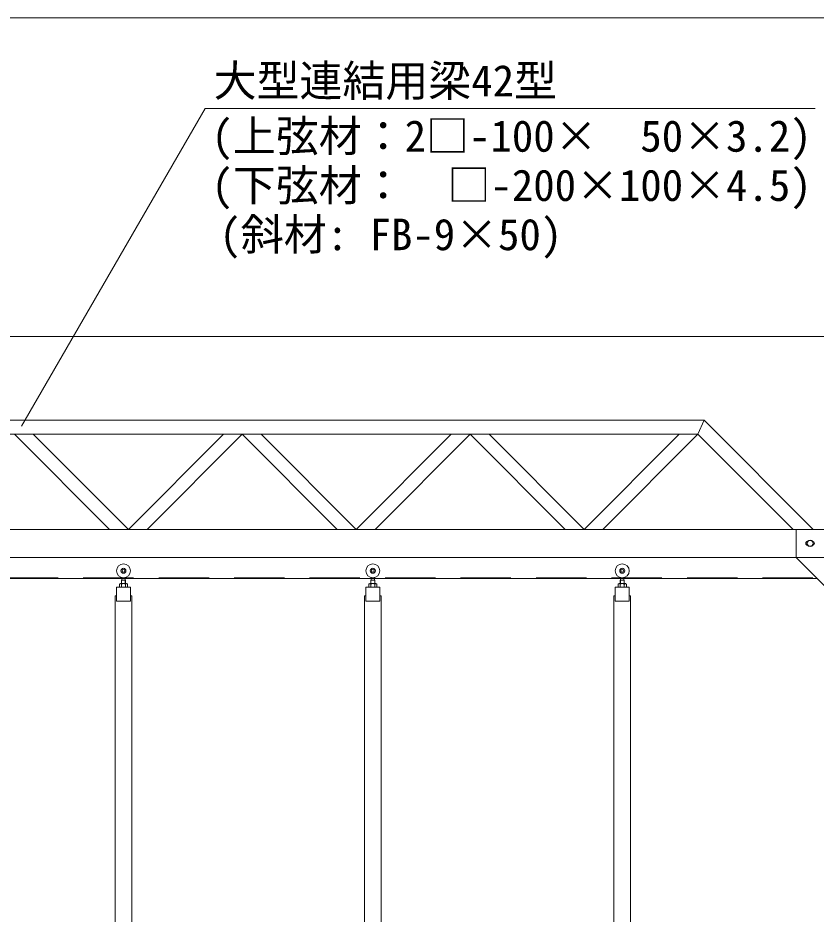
# Model space of a CAD drawing. Units: millimetres, scale not verified. Extents: x -30584 to 1616, y -23100 to 23100.
# Drawn here: x -16198 to -13343, y 9077 to 12281 of the extents above; entities that cross this region are included whole.
import ezdxf
from ezdxf.enums import TextEntityAlignment as Align

# ---------------------------------------------------------------- set-up
doc = ezdxf.new("R2010")
doc.units = ezdxf.units.MM
doc.header["$LTSCALE"] = 150
doc.linetypes.add('DASHED1', pattern=[1.8, 1.2, -0.6])
for name, color, linetype, lineweight in [('0-6_ﾎﾞﾙﾄ類', 2, 'Continuous', 18), ('0-B_寸法', 3, 'Continuous', 18), ('0-E_大型柱', 7, 'Continuous', 18), ('0-F_大型連結用梁42', 7, 'Continuous', 18), ('1-2_中央走行棒', 7, 'Continuous', 18), ('1-6_吊車', 4, 'DASHED1', 9), ('1-A_文字', 7, 'Continuous', 18)]:
    doc.layers.add(name, color=color, linetype=linetype, lineweight=lineweight)
doc.styles.add('ＭＳ ゴシック', font='')
doc.styles.get('ＭＳ ゴシック').set_extended_font_data('MS Gothic')

msp = doc.modelspace()

# ---------------------------------------------------------------- linework, layer by layer
at = {"layer": '0-6_ﾎﾞﾙﾄ類'}
for p, q in [((-15809, 10258), (-15831.3, 10258)), ((-15827.7, 10258), (-15831.3, 10258)), ((-15827.7, 10256), (-15827.7, 10245)), ((-15809, 10258), (-15812.7, 10258)), ((-15812.7, 10256), (-15812.7, 10245)), ((-14917, 10258), (-14939.3, 10258)), ((-14935.7, 10258), (-14939.3, 10258)), ((-14935.7, 10256), (-14935.7, 10245)), ((-14917, 10258), (-14920.7, 10258)), ((-14920.7, 10256), (-14920.7, 10245)), ((-14025, 10258), (-14047.3, 10258)), ((-14043.7, 10258), (-14047.3, 10258)), ((-14043.7, 10256), (-14043.7, 10245)), ((-14025, 10258), (-14028.7, 10258)), ((-14028.7, 10256), (-14028.7, 10245))]:
    msp.add_line(p, q, dxfattribs=at)
msp.add_lwpolyline([(-13370.2, 10412.5), (-13376.3, 10402), (-13370.2, 10391.5), (-13358.1, 10391.5), (-13352, 10402), (-13358.1, 10412.5)], close=True, dxfattribs=at)
for points in [[(-15834.9, 10256), (-15834.9, 10245), (-15805.4, 10245), (-15805.4, 10256)], [(-14942.9, 10256), (-14942.9, 10245), (-14913.4, 10245), (-14913.4, 10256)], [(-14050.9, 10256), (-14050.9, 10245), (-14021.4, 10245), (-14021.4, 10256)]]:
    msp.add_lwpolyline(points, dxfattribs=at)
msp.add_circle((-13364.2, 10402), 10.5, dxfattribs=at)
for centre, radius, start, end in [((-13364.2, 10402), 11.4, 127.685, 172.315), ((-13364.2, 10402), 11.4, 187.685, 232.315), ((-13364.2, 10402), 11, 132.659, 167.341), ((-13364.2, 10402), 11, 192.659, 227.341), ((-13364.2, 10402), 11.4, 67.685, 112.315), ((-13364.2, 10402), 11.4, 247.685, 292.315), ((-13364.2, 10402), 11, 72.659, 107.341), ((-13364.2, 10402), 11, 252.659, 287.341), ((-13364.2, 10402), 11.4, 7.685, 52.315), ((-13364.2, 10402), 11.4, 307.685, 352.315), ((-13364.2, 10402), 11, 12.659, 47.341), ((-13364.2, 10402), 11, 312.659, 347.341), ((-15831.3, 10253.7), 4.29, 32.227, 147.773), ((-15820.2, 10242.9), 15.1, 60.137, 119.863), ((-15809, 10253.7), 4.29, 32.227, 147.773), ((-14939.3, 10253.7), 4.29, 32.227, 147.773), ((-14928.2, 10242.9), 15.1, 60.137, 119.863), ((-14917, 10253.7), 4.29, 32.227, 147.773), ((-14047.3, 10253.7), 4.29, 32.227, 147.773), ((-14036.2, 10242.9), 15.1, 60.137, 119.863), ((-14025, 10253.7), 4.29, 32.227, 147.773)]:
    msp.add_arc(centre, radius, start, end, dxfattribs=at)
at = {"layer": '0-B_寸法'}
for p, q in [((-26526.2, 12280.8), (-13202.2, 12280.8)), ((-17301.2, 11142), (-11733.2, 11142))]:
    msp.add_line(p, q, dxfattribs=at)
at = {"layer": '0-E_大型柱'}
msp.add_lwpolyline([(-13414.2, 10452), (-13014.2, 10452), (-13014.2, 10052), (-13114.2, 10052), (-13414.2, 10352)], close=True, dxfattribs=at)
for centre, start, end in [((-13372.2, 10402), 94.097, 265.903), ((-13356.2, 10402), 274.097, 85.903)]:
    msp.add_arc(centre, 7.5, start, end, dxfattribs=at)
at = {"layer": '0-F_大型連結用梁42', "color": 4, "linetype": 'DASHED1', "lineweight": 9}
for p, q in [((-13414.2, 10352), (-13014.2, 10352)), ((-17314.2, 10279), (-13184.2, 10279))]:
    msp.add_line(p, q, dxfattribs=at)
at = {"layer": '0-F_大型連結用梁42'}
for points in [[(-17302.2, 10792), (-17302.2, 10842), (-13743.7, 10842), (-13765.2, 10792), (-17285.2, 10792)], [(-13414.2, 10452), (-17302.2, 10452), (-17302.2, 10352), (-13414.2, 10352)], [(-13414.2, 10352), (-17314.2, 10352), (-17314.2, 10277), (-13339.2, 10277)]]:
    msp.add_lwpolyline(points, dxfattribs=at)
for points in [[(-13353.7, 10452), (-13425.2, 10452), (-13765.2, 10792), (-13743.7, 10842)], [(-15802.7, 10452), (-16142.7, 10792), (-16210.2, 10792), (-15870.2, 10452)], [(-15802.7, 10452), (-15462.7, 10792), (-15395.2, 10792), (-15735.2, 10452)], [(-14987.7, 10452), (-15327.7, 10792), (-15395.2, 10792), (-15055.2, 10452)], [(-14987.7, 10452), (-14647.7, 10792), (-14580.2, 10792), (-14920.2, 10452)], [(-14172.7, 10452), (-14512.7, 10792), (-14580.2, 10792), (-14240.2, 10452)], [(-14172.7, 10452), (-13832.7, 10792), (-13765.2, 10792), (-14105.2, 10452)]]:
    msp.add_lwpolyline(points, close=True, dxfattribs=at)
at = {"layer": '1-2_中央走行棒'}
for points in [[(-15795.2, 10195), (-15845.2, 10195), (-15845.2, 10245), (-15795.2, 10245)], [(-14903.2, 10195), (-14953.2, 10195), (-14953.2, 10245), (-14903.2, 10245)], [(-14011.2, 10195), (-14061.2, 10195), (-14061.2, 10245), (-14011.2, 10245)]]:
    msp.add_lwpolyline(points, close=True, dxfattribs=at)
for points in [[(-15850.2, 8883), (-15850.2, 10215), (-15845.2, 10215)], [(-15795.2, 10215), (-15790.2, 10215), (-15790.2, 8883)], [(-14958.2, 8883), (-14958.2, 10215), (-14953.2, 10215)], [(-14903.2, 10215), (-14898.2, 10215), (-14898.2, 8883)], [(-14066.2, 8883), (-14066.2, 10215), (-14061.2, 10215)], [(-14011.2, 10215), (-14006.2, 10215), (-14006.2, 8883)]]:
    msp.add_lwpolyline(points, dxfattribs=at)
at = {"layer": '1-6_吊車', "color": 7, "linetype": 'Continuous', "lineweight": 18}
for p, q in [((-15828.1, 10258), (-15828.1, 10258)), ((-15826.9, 10258), (-15826.9, 10271)), ((-15826.4, 10271), (-15826.4, 10279.8)), ((-15813.9, 10271), (-15813.9, 10279.8)), ((-15813.5, 10258), (-15813.5, 10271)), ((-15812.2, 10258), (-15812.2, 10258)), ((-14936.1, 10258), (-14936.1, 10258)), ((-14934.9, 10258), (-14934.9, 10271)), ((-14934.4, 10271), (-14934.4, 10279.8)), ((-14921.9, 10271), (-14921.9, 10279.8)), ((-14921.5, 10258), (-14921.5, 10271)), ((-14920.2, 10258), (-14920.2, 10258)), ((-14044.1, 10258), (-14044.1, 10258)), ((-14042.9, 10258), (-14042.9, 10271)), ((-14042.4, 10271), (-14042.4, 10279.8)), ((-14029.9, 10271), (-14029.9, 10279.8)), ((-14029.5, 10258), (-14029.5, 10271)), ((-14028.2, 10258), (-14028.2, 10258))]:
    msp.add_line(p, q, dxfattribs=at)
for points in [[(-15828.1, 10258), (-15827.2, 10258), (-15827.2, 10271), (-15820.2, 10271)], [(-15812.2, 10258), (-15813.2, 10258), (-15813.2, 10271), (-15820.2, 10271)], [(-14936.1, 10258), (-14935.2, 10258), (-14935.2, 10271), (-14928.2, 10271)], [(-14920.2, 10258), (-14921.2, 10258), (-14921.2, 10271), (-14928.2, 10271)], [(-14044.1, 10258), (-14043.2, 10258), (-14043.2, 10271), (-14036.2, 10271)], [(-14028.2, 10258), (-14029.2, 10258), (-14029.2, 10271), (-14036.2, 10271)]]:
    msp.add_lwpolyline(points, dxfattribs=at)
for centre, radius in [((-15820.2, 10304), 25), ((-14928.2, 10304), 25), ((-14036.2, 10304), 25), ((-15820.2, 10304), 9), ((-15820.2, 10304), 5), ((-14928.2, 10304), 9), ((-14928.2, 10304), 5), ((-14036.2, 10304), 9), ((-14036.2, 10304), 5)]:
    msp.add_circle(centre, radius, dxfattribs=at)
at = {"layer": '1-A_文字'}
for p, q in [((-16185.1, 10820.7), (-15528.2, 11957.5)), ((-15528.2, 11957.5), (-15488.3, 11957.5)), ((-15488.3, 11957.5), (-13346.5, 11957.5))]:
    msp.add_line(p, q, dxfattribs=at)

# ---------------------------------------------------------------- texts
at = {"layer": '1-A_文字', "style": 'ＭＳ ゴシック'}
for s, p in [('大型連結用梁42型            \u3000\u3000', (-15497.6, 11966.2)), ('(上弦材：2□-100×  50×3.2)', (-15505.4, 11768.6)), ('(下弦材：  □-200×100×4.5)', (-15505.4, 11592.6)), ('(斜材: FB-9×50)', (-15477, 11416.6))]:
    msp.add_text(s, height=112.6, dxfattribs=at).set_placement(p, align=Align.BOTTOM_LEFT)

doc.saveas('drawing.dxf')
